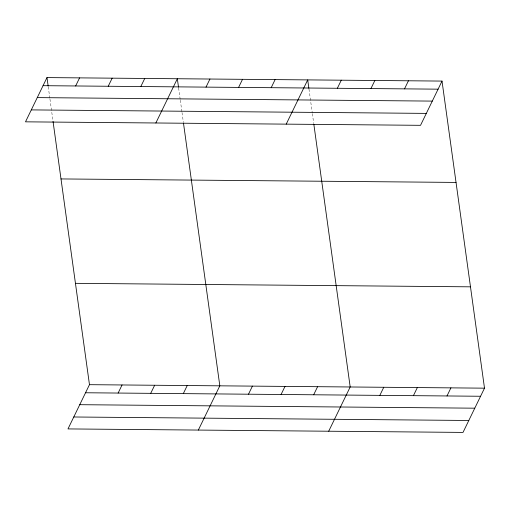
<?xml version="1.0" encoding="UTF-8"?>
<svg xmlns="http://www.w3.org/2000/svg" width="510" height="510" viewBox="0 0 510 510"><rect width="100%" height="100%" fill="white"/><g stroke="black" fill="none" stroke-linecap="round" stroke-linejoin="round"><path stroke-width="0.38" stroke-dasharray="2.55 1.91" d="M308.977 89.11L312.273 112.908M312.375 113.679L313.758 123.656M178.615 87.956L180.208 99.475M180.317 100.24L181.911 111.754M182.019 112.525L183.396 122.502M48.252 86.802L49.846 98.322M49.954 99.087L52.932 120.583"/><path stroke-width="0.76" d="M46.984 77.59L25.5 121.833L420.533 125.32L442.017 81.084L46.984 77.59L48.15 86.037M75.646 85.967L79.573 77.877M108.235 86.254L112.162 78.17M140.824 86.541L144.751 78.457M155.862 122.98L177.34 78.744L178.513 87.191M206.008 87.121L209.935 79.031M53.034 121.355L89.467 384.68L67.983 428.916L463.016 432.41L484.5 388.167L442.017 81.084M238.597 87.408L242.524 79.318M118.129 393.051L122.056 384.967M271.186 87.694L275.113 79.611M150.718 393.337L154.645 385.254M286.225 124.134L307.702 79.898L308.875 88.338M183.307 393.631L187.234 385.541M337.359 88.281L341.286 80.191M198.345 430.07L219.823 385.828L183.504 123.273M370.936 88.574L374.863 80.491M248.491 394.204L252.418 386.121M404.513 88.874L408.44 80.784M281.08 394.491L285.007 386.408M313.669 394.778L317.596 386.695M328.708 431.218L350.185 386.982L313.867 124.427M379.842 395.365L383.769 387.281M413.419 395.664L417.346 387.575M446.996 395.958L450.923 387.874M43.057 85.68L438.09 89.167M37.262 97.608L432.295 101.101M31.295 109.899L426.328 113.392M61.002 178.933L456.036 182.421M75.442 283.337L470.481 286.83M89.467 384.68L484.5 388.167M85.54 392.764L480.573 396.257M79.745 404.691L474.778 408.185M73.778 416.989L468.811 420.476"/></g></svg>
